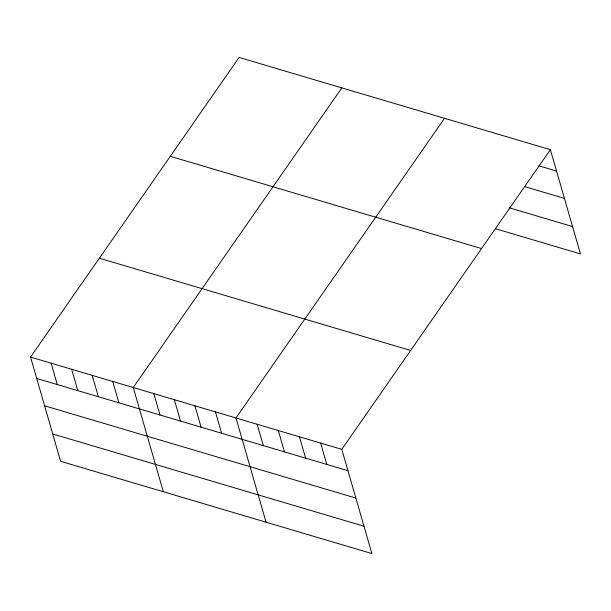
<?xml version="1.0" encoding="UTF-8"?>
<svg xmlns="http://www.w3.org/2000/svg" width="611" height="611" viewBox="0 0 611 611"><rect width="100%" height="100%" fill="white"/><g stroke="black" fill="none" stroke-linecap="round" stroke-linejoin="round"><path stroke-width="0.92" d="M550.366 149.68L341.801 449.345L371.885 553.566L60.634 461.32L30.55 357.091L239.115 57.434L550.366 149.68L580.45 253.909L495.788 228.812M341.832 87.877L133.259 387.534L163.343 491.763M444.541 118.313L235.976 417.977L266.06 522.206M538.894 165.818L556.537 171.049M524.742 186.63L564.427 198.392M509.062 207.748L572.56 226.559M170.286 156.324L481.537 248.57M99.379 258.209L410.63 350.454M30.55 357.091L341.801 449.345M36.721 378.461L347.972 470.707M44.611 405.803L355.862 498.057M52.745 433.978L363.996 526.224M320.638 443.067L326.801 464.436M299.474 436.796L305.637 458.166M278.303 430.526L284.474 451.888M257.139 424.248L263.31 445.618M215.431 411.89L221.602 433.26M194.894 405.803L201.057 427.173M174.349 399.716L180.512 421.078M153.804 393.621L159.975 414.991M112.722 381.447L118.885 402.817M92.177 375.36L98.348 396.73M71.632 369.273L77.803 390.643M51.095 363.186L57.258 384.548"/></g></svg>
